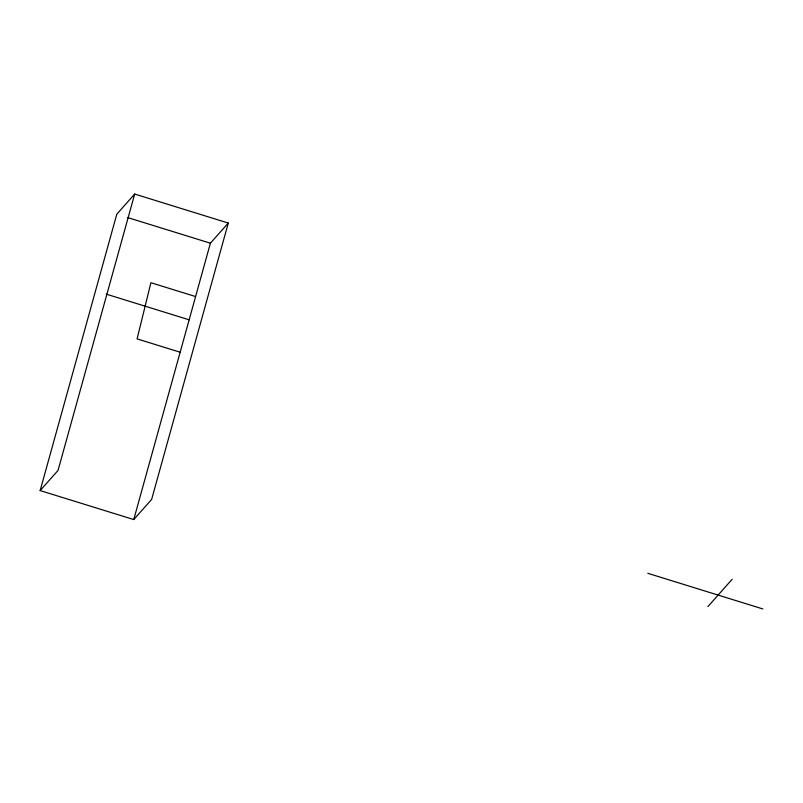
<?xml version="1.0" encoding="UTF-8"?>
<svg xmlns="http://www.w3.org/2000/svg" width="803" height="803" viewBox="0 0 803 803"><rect width="100%" height="100%" fill="white"/><g stroke="black" fill="none" stroke-linecap="round" stroke-linejoin="round"><path stroke-width="1.2" d="M40.15 490.573L116.796 214.2L134.683 194.055L228.283 223.053L151.637 499.426L133.75 519.561L40.15 490.573L58.037 470.428L134.683 194.055M133.75 519.571L210.396 243.199L228.283 223.053M707.915 606.586L732.125 579.304M127.456 217.503L210.396 243.199M195.591 296.558L150.904 282.716L137.082 338.886L180.153 352.226M106.177 294.109L189.147 319.815M647.8 573.302L762.85 608.945"/></g></svg>
